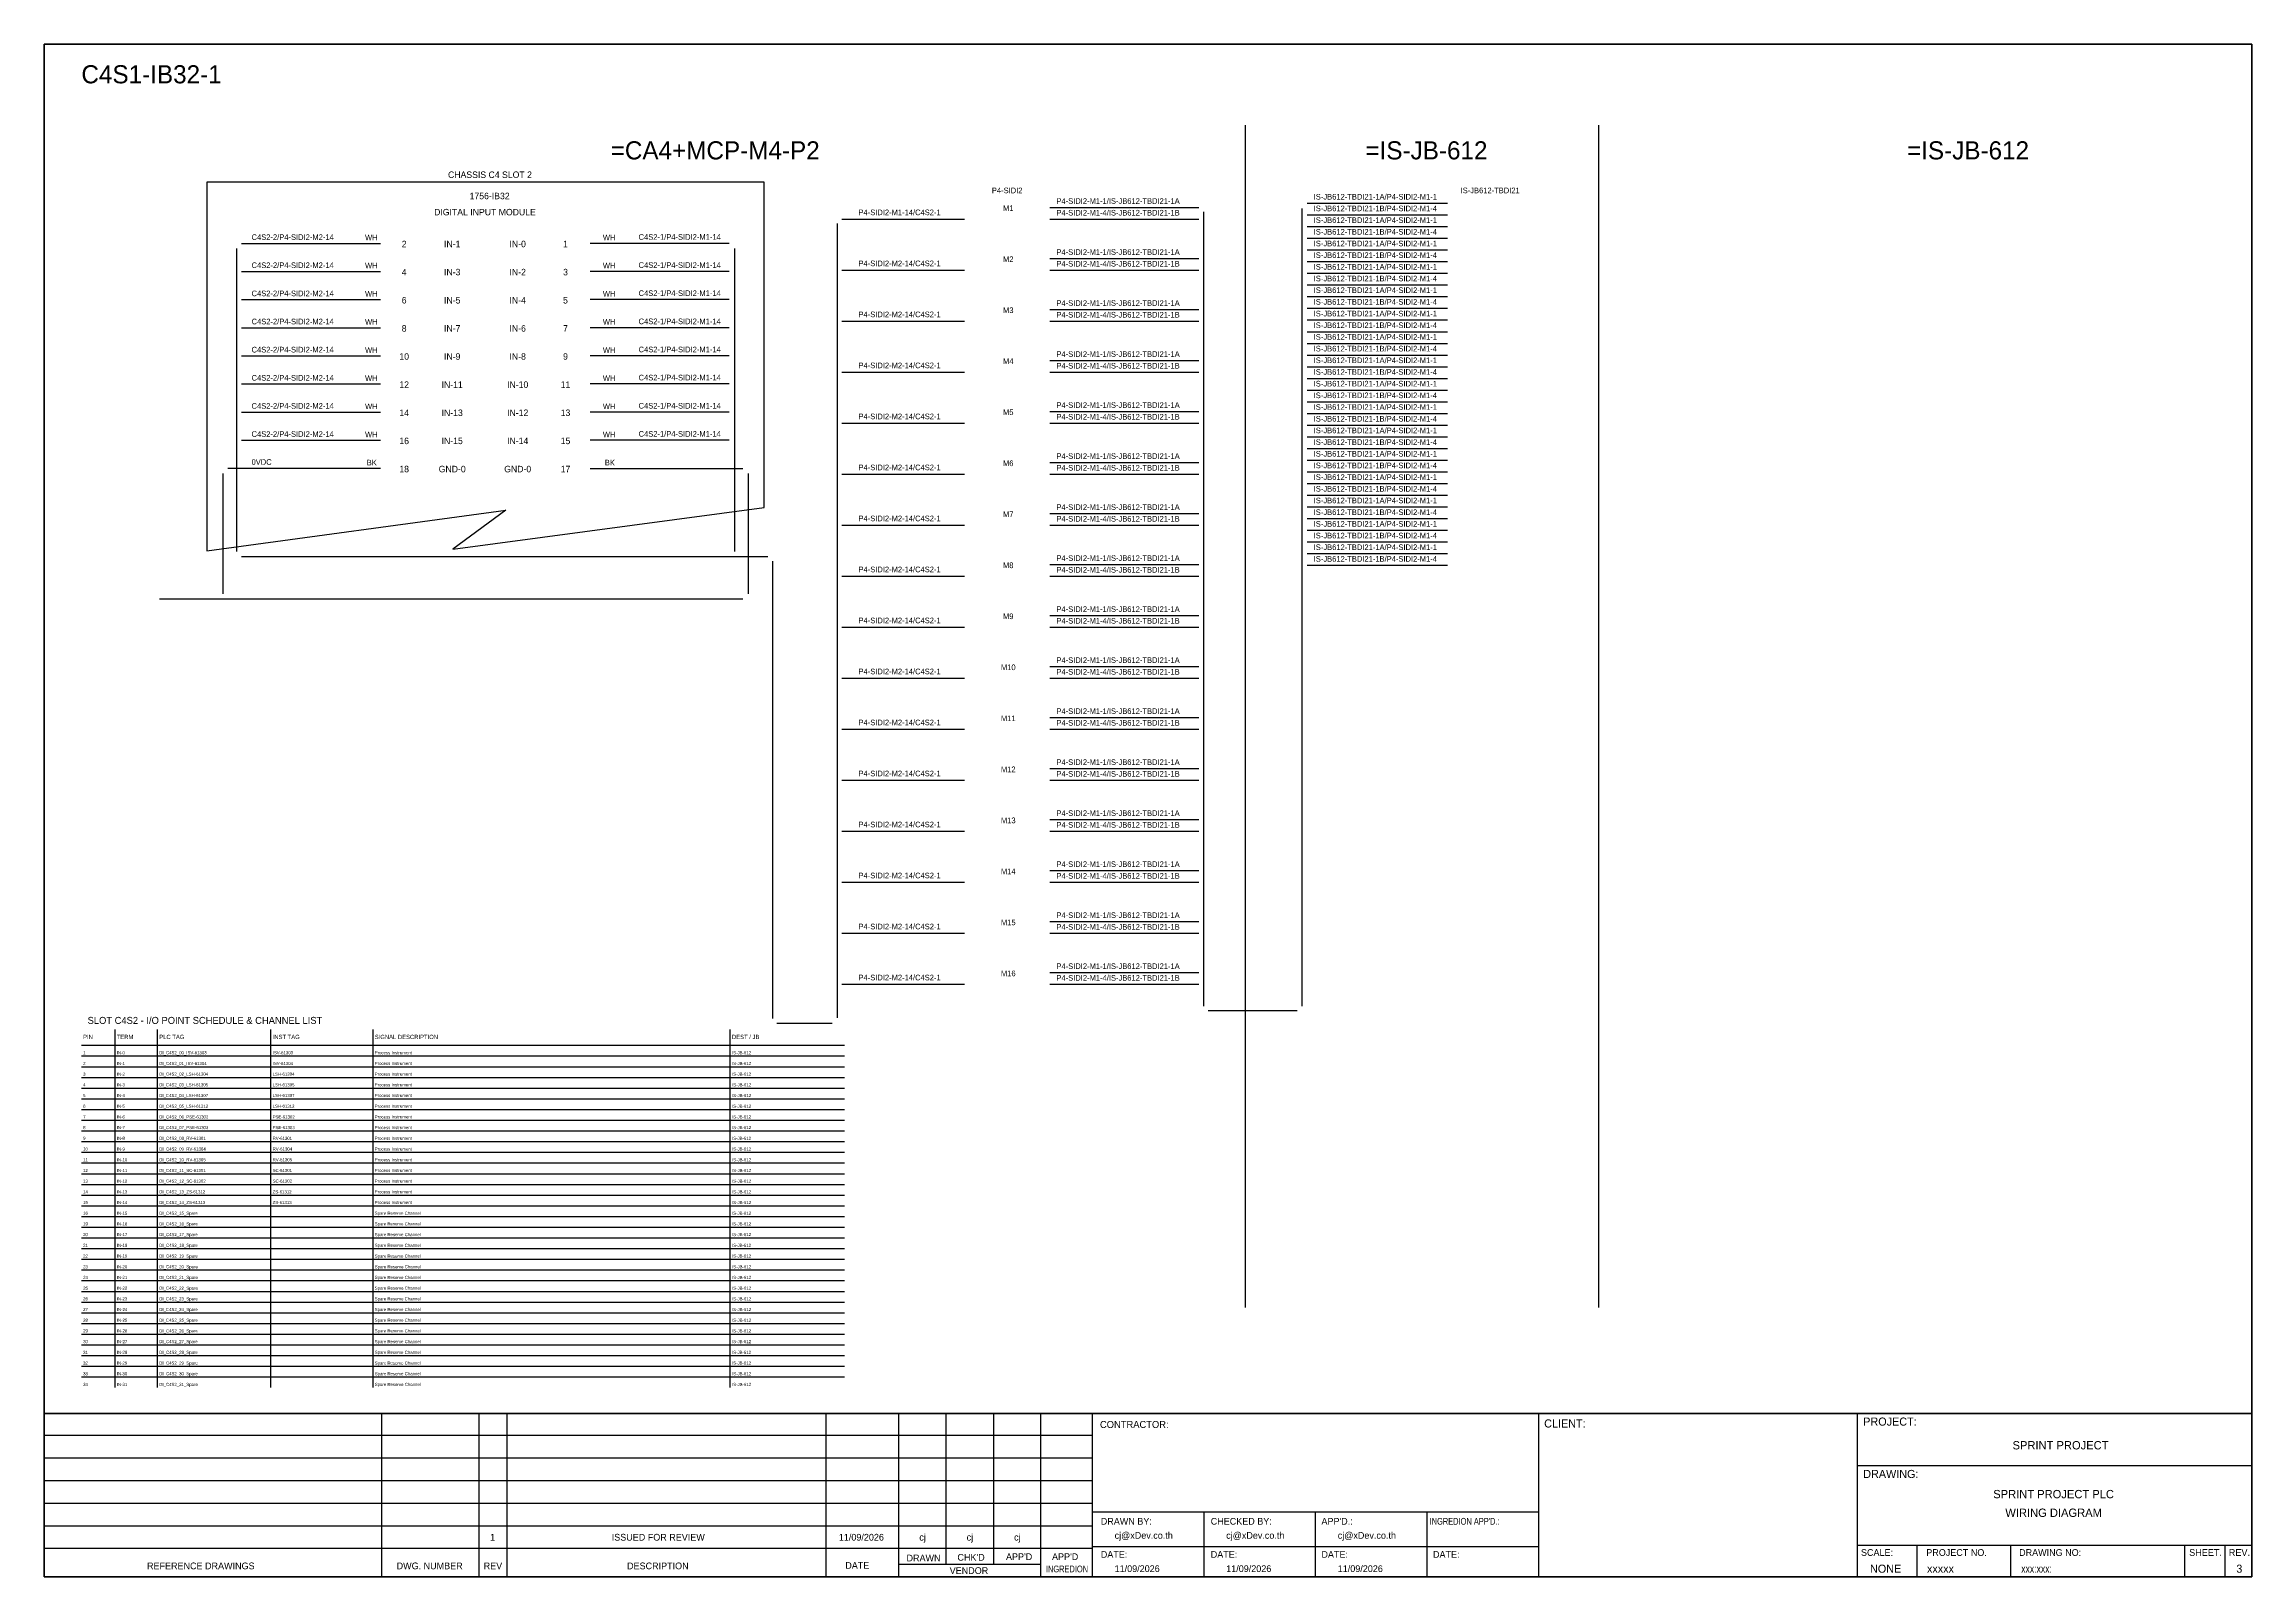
# Model space of a CAD drawing. Header units: metres. Extents: x 0 to 20667, y -39055 to 2704.
# Drawn here: x 0 to 3893, y -24034 to -21329 of the extents above; entities that cross this region are included whole.
import ezdxf
from ezdxf.enums import TextEntityAlignment as Align

# ---------------------------------------------------------------- set-up
doc = ezdxf.new("R2010")
doc.units = ezdxf.units.M

msp = doc.modelspace()

# ---------------------------------------------------------------- linework, layer by layer
at = {"color": 7}
for p, q in [((125, -23699.9), (125, -23067.8)), ((200, -23699.9), (200, -23067.8)), ((400, -23699.9), (400, -23067.8)), ((580, -23699.9), (580, -23067.8)), ((1210, -23699.9), (1210, -23067.8)), ((65.7, -23095.8), (1411.5, -23095.8))]:
    msp.add_line(p, q, dxfattribs=at)
at = {"color": 8}
for p, q in [((65.7, -23114.7), (1411.5, -23114.7)), ((65.7, -23133.6), (1411.5, -23133.6)), ((65.7, -23152.4), (1411.5, -23152.4)), ((65.7, -23171.3), (1411.5, -23171.3)), ((65.7, -23190.2), (1411.5, -23190.2)), ((65.7, -23209.1), (1411.5, -23209.1)), ((65.7, -23228), (1411.5, -23228)), ((65.7, -23246.8), (1411.5, -23246.8)), ((65.7, -23265.7), (1411.5, -23265.7)), ((65.7, -23284.6), (1411.5, -23284.6)), ((65.7, -23303.5), (1411.5, -23303.5)), ((65.7, -23322.4), (1411.5, -23322.4)), ((65.7, -23341.2), (1411.5, -23341.2)), ((65.7, -23360.1), (1411.5, -23360.1)), ((65.7, -23379), (1411.5, -23379)), ((65.7, -23397.9), (1411.5, -23397.9)), ((65.7, -23416.7), (1411.5, -23416.7)), ((65.7, -23435.6), (1411.5, -23435.6)), ((65.7, -23454.5), (1411.5, -23454.5)), ((65.7, -23473.4), (1411.5, -23473.4)), ((65.7, -23492.3), (1411.5, -23492.3)), ((65.7, -23511.1), (1411.5, -23511.1)), ((65.7, -23530), (1411.5, -23530)), ((65.7, -23548.9), (1411.5, -23548.9)), ((65.7, -23567.8), (1411.5, -23567.8)), ((65.7, -23586.6), (1411.5, -23586.6)), ((65.7, -23605.5), (1411.5, -23605.5)), ((65.7, -23624.4), (1411.5, -23624.4)), ((65.7, -23643.3), (1411.5, -23643.3)), ((65.7, -23662.2), (1411.5, -23662.2)), ((65.7, -23681), (1411.5, -23681))]:
    msp.add_line(p, q, dxfattribs=at)
at = {"color": 4}
for p, q in [((3302.3, -23977.6), (3302.3, -24033.7)), ((3467.6, -23977.6), (3467.6, -24033.7))]:
    msp.add_line(p, q, dxfattribs=at)
at = {"color": 4, "ltscale": 0.5}
for p, q in [((3774.7, -23977.6), (3774.7, -24033.7)), ((3774.7, -23977.6), (3774.7, -24033.7)), ((3845.9, -23977.6), (3845.9, -24033.7)), ((3845.9, -23977.6), (3845.9, -24033.7))]:
    msp.add_line(p, q, dxfattribs=at)
at = {"layer": 'GT_1', "color": 4}
for p, q in [((595.4, -24033.7), (595.4, -23745.6)), ((767.3, -24033.7), (767.3, -23745.6)), ((816.4, -24033.7), (816.4, -23745.6)), ((1379.1, -24033.7), (1379.1, -23745.6)), ((1507.4, -24033.7), (1507.4, -23745.6)), ((1591, -24011.9), (1591, -23745.6)), ((1674.5, -24011.9), (1674.5, -23745.5)), ((1757.8, -24033.7), (1757.8, -23745.6)), ((1848.8, -24033.7), (1848.8, -23745.6)), ((2635.8, -24033.7), (2635.8, -23745.6)), ((3198.1, -24033.7), (3198.1, -23745.6)), ((3198.1, -24033.7), (3198.1, -23745.6)), ((3198.1, -24033.7), (3198.1, -23745.6)), ((1848.8, -23784.4), (0, -23784.4)), ((1848.8, -23824.2), (0, -23824.2)), ((1848.8, -23864.1), (0, -23864.1)), ((1848.8, -23904.1), (0, -23904.1)), ((2635.8, -23919.4), (1848.8, -23919.4)), ((2045.6, -24033.7), (2045.6, -23919.4)), ((2242.3, -24033.7), (2242.3, -23919.4)), ((2439.1, -24033.7), (2439.1, -23919.4)), ((1848.8, -23944), (0, -23944)), ((2635.8, -23980.8), (1848.8, -23980.8)), ((3198.1, -23977.6), (3893.3, -23977.6)), ((1848.7, -23983.9), (0, -23983.9)), ((1757.8, -24011.9), (1507.4, -24011.9))]:
    msp.add_line(p, q, dxfattribs=at)
at = {"layer": 'HELPPOINT', "color": 4, "lineweight": 35}
for p, q in [((0, -24033.7), (0, -21329.5)), ((0, -21329.5), (3893.3, -21329.5)), ((0, -24033.7), (0, -21329.5)), ((0, -21329.5), (3893.3, -21329.5)), ((3893.3, -21329.5), (3893.3, -24033.7)), ((3893.3, -21329.5), (3893.3, -24033.7)), ((3893.3, -24033.7), (0, -24033.7)), ((3893.3, -24033.7), (0, -24033.7))]:
    msp.add_line(p, q, dxfattribs=at)
at = {"layer": 'HELPPOINT', "color": 4}
for p, q in [((3198.1, -23837.1), (3893.3, -23837.1)), ((3198.1, -23837.1), (3893.3, -23837.1)), ((3198.1, -23977.6), (3893.3, -23977.6))]:
    msp.add_line(p, q, dxfattribs=at)
at = {"layer": 'IE-WIRE', "color": 4, "ltscale": 25.4}
for p, q in [((1398.6, -21646.2), (1398.6, -23047.6)), ((2044.5, -21625.6), (2044.5, -23026.6)), ((2218, -21619.2), (2218, -23026.6)), ((2227.2, -21610), (2474.9, -21610)), ((2227.2, -21610), (2474.9, -21610)), ((2227.2, -21630.6), (2474.9, -21630.6)), ((2227.2, -21630.6), (2474.9, -21630.6)), ((348.1, -21681), (593.4, -21681)), ((1208.1, -21681), (962.9, -21681)), ((2227.2, -21651.2), (2474.9, -21651.2)), ((2227.2, -21651.2), (2474.9, -21651.2)), ((2227.2, -21671.9), (2474.9, -21671.9)), ((2227.2, -21671.9), (2474.9, -21671.9)), ((339, -21690.1), (339, -22216.2)), ((1217.3, -21690.1), (1217.3, -22153.9)), ((2227.2, -21692.5), (2474.9, -21692.5)), ((2227.2, -21692.5), (2474.9, -21692.5)), ((2227.2, -21713.1), (2474.9, -21713.1)), ((2227.2, -21713.1), (2474.9, -21713.1)), ((348.1, -21730.6), (593.4, -21730.6)), ((1208.1, -21730.6), (962.9, -21730.6)), ((2227.2, -21733.7), (2474.9, -21733.7)), ((2227.2, -21733.7), (2474.9, -21733.7)), ((2227.2, -21754.3), (2474.9, -21754.3)), ((2227.2, -21754.3), (2474.9, -21754.3)), ((348.1, -21780.2), (593.4, -21780.2)), ((1208.1, -21780.2), (962.9, -21780.2)), ((2227.2, -21774.9), (2474.9, -21774.9)), ((2227.2, -21774.9), (2474.9, -21774.9)), ((2227.2, -21795.5), (2474.9, -21795.5)), ((2227.2, -21795.5), (2474.9, -21795.5)), ((348.1, -21829.9), (593.4, -21829.9)), ((1208.1, -21829.9), (962.9, -21829.9)), ((2227.2, -21816.1), (2474.9, -21816.1)), ((2227.2, -21816.1), (2474.9, -21816.1)), ((2227.2, -21836.8), (2474.9, -21836.8)), ((2227.2, -21836.8), (2474.9, -21836.8)), ((348.1, -21879.5), (593.4, -21879.5)), ((1208.1, -21879.5), (962.9, -21879.5)), ((2227.2, -21857.4), (2474.9, -21857.4)), ((2227.2, -21857.4), (2474.9, -21857.4)), ((2227.2, -21878), (2474.9, -21878)), ((2227.2, -21878), (2474.9, -21878)), ((2227.2, -21898.6), (2474.9, -21898.6)), ((2227.2, -21898.6), (2474.9, -21898.6)), ((2227.2, -21919.2), (2474.9, -21919.2)), ((2227.2, -21919.2), (2474.9, -21919.2)), ((348.1, -21929.1), (593.4, -21929.1)), ((1208.1, -21929.1), (962.9, -21929.1)), ((2227.2, -21939.8), (2474.9, -21939.8)), ((2227.2, -21939.8), (2474.9, -21939.8)), ((348.1, -21978.8), (593.4, -21978.8)), ((1208.1, -21978.8), (962.9, -21978.8)), ((2227.2, -21960.4), (2474.9, -21960.4)), ((2227.2, -21960.4), (2474.9, -21960.4)), ((2227.2, -21981), (2474.9, -21981)), ((2227.2, -21981), (2474.9, -21981)), ((348.1, -22028.4), (593.4, -22028.4)), ((1208.1, -22028.4), (962.9, -22028.4)), ((2227.2, -22001.6), (2474.9, -22001.6)), ((2227.2, -22001.6), (2474.9, -22001.6)), ((2227.2, -22022.3), (2474.9, -22022.3)), ((2227.2, -22022.3), (2474.9, -22022.3)), ((2227.2, -22042.9), (2474.9, -22042.9)), ((2227.2, -22042.9), (2474.9, -22042.9)), ((2227.2, -22063.5), (2474.9, -22063.5)), ((2227.2, -22063.5), (2474.9, -22063.5)), ((2227.2, -22084.1), (2474.9, -22084.1)), ((2227.2, -22084.1), (2474.9, -22084.1)), ((2227.2, -22104.7), (2474.9, -22104.7)), ((2227.2, -22104.7), (2474.9, -22104.7)), ((2227.2, -22125.3), (2474.9, -22125.3)), ((2227.2, -22125.3), (2474.9, -22125.3)), ((2227.2, -22145.9), (2474.9, -22145.9)), ((2227.2, -22145.9), (2474.9, -22145.9)), ((339, -22153.9), (339, -22224.4)), ((1217.3, -22153.9), (1217.3, -22224.4)), ((2227.2, -22166.5), (2474.9, -22166.5)), ((2227.2, -22166.5), (2474.9, -22166.5)), ((2227.2, -22187.2), (2474.9, -22187.2)), ((2227.2, -22187.2), (2474.9, -22187.2)), ((2227.2, -22207.8), (2474.9, -22207.8)), ((2227.2, -22207.8), (2474.9, -22207.8)), ((2227.2, -22228.4), (2474.9, -22228.4)), ((2227.2, -22228.4), (2474.9, -22228.4)), ((1284.2, -22241.5), (1284.2, -23048.7)), ((2227.2, -22249), (2474.9, -22249)), ((2227.2, -22249), (2474.9, -22249))]:
    msp.add_line(p, q, dxfattribs=at)
at = {"layer": 'IE-WIRE', "color": 4}
for p, q in [((1406.6, -21638.2), (1623.1, -21638.2)), ((1773.4, -21617.6), (2036.5, -21617.6)), ((1773.4, -21638.2), (2036.5, -21638.2)), ((1773.4, -21707.6), (2036.5, -21707.6)), ((1406.6, -21728.2), (1623.1, -21728.2)), ((1773.4, -21728.2), (2036.5, -21728.2)), ((1773.4, -21797.6), (2036.5, -21797.6)), ((1406.6, -21818.2), (1623.1, -21818.2)), ((1773.4, -21818.2), (2036.5, -21818.2)), ((1406.6, -21908.2), (1623.1, -21908.2)), ((1773.4, -21887.6), (2036.5, -21887.6)), ((1773.4, -21908.2), (2036.5, -21908.2)), ((1773.4, -21977.6), (2036.5, -21977.6)), ((1406.6, -21998.2), (1623.1, -21998.2)), ((1773.4, -21998.2), (2036.5, -21998.2)), ((1773.4, -22067.6), (2036.5, -22067.6)), ((1406.6, -22088.2), (1623.1, -22088.2)), ((1773.4, -22088.2), (2036.5, -22088.2)), ((1406.6, -22178.2), (1623.1, -22178.2)), ((1773.4, -22157.6), (2036.5, -22157.6)), ((1773.4, -22178.2), (2036.5, -22178.2)), ((348.1, -22233.5), (1276.2, -22233.5)), ((1406.6, -22268.2), (1623.1, -22268.2)), ((1773.4, -22247.6), (2036.5, -22247.6)), ((1773.4, -22268.2), (2036.5, -22268.2)), ((1773.4, -22337.6), (2036.5, -22337.6)), ((1406.6, -22358.2), (1623.1, -22358.2)), ((1773.4, -22358.2), (2036.5, -22358.2)), ((1406.6, -22448.2), (1623.1, -22448.2)), ((1773.4, -22427.6), (2036.5, -22427.6)), ((1773.4, -22448.2), (2036.5, -22448.2)), ((1406.6, -22538.2), (1623.1, -22538.2)), ((1773.4, -22517.6), (2036.5, -22517.6)), ((1773.4, -22538.2), (2036.5, -22538.2)), ((1773.4, -22607.6), (2036.5, -22607.6)), ((1406.6, -22628.2), (1623.1, -22628.2)), ((1773.4, -22628.2), (2036.5, -22628.2)), ((1773.4, -22697.6), (2036.5, -22697.6)), ((1406.6, -22718.2), (1623.1, -22718.2)), ((1773.4, -22718.2), (2036.5, -22718.2)), ((1406.6, -22808.2), (1623.1, -22808.2)), ((1773.4, -22787.6), (2036.5, -22787.6)), ((1773.4, -22808.2), (2036.5, -22808.2)), ((1773.4, -22877.6), (2036.5, -22877.6)), ((1406.6, -22898.2), (1623.1, -22898.2)), ((1773.4, -22898.2), (2036.5, -22898.2)), ((1773.4, -22967.6), (2036.5, -22967.6)), ((1406.6, -22988.2), (1623.1, -22988.2)), ((1773.4, -22988.2), (2036.5, -22988.2)), ((2052.5, -23034.6), (2210, -23034.6)), ((1292.2, -23056.7), (1389.4, -23056.7))]:
    msp.add_line(p, q, dxfattribs=at)
at = {"layer": 'IE-WIRE', "color": 7, "ltscale": 25.4}
for p, q in [((314.9, -22087.2), (314.9, -22219.5)), ((593.4, -22078), (324, -22078)), ((962.9, -22078), (1232.3, -22078)), ((1241.4, -22087.2), (1241.4, -22233.5)), ((314.9, -22153.9), (314.9, -22299.6)), ((1241.4, -22233.5), (1241.4, -22299.6)), ((1232.4, -22308.6), (203.4, -22308.6))]:
    msp.add_line(p, q, dxfattribs=at)
at = {"layer": 'MEMBER', "color": 4, "lineweight": 35}
msp.add_line((0, -23745.6), (3893.3, -23745.6), dxfattribs=at)
msp.add_line((0, -23745.6), (3893.3, -23745.6), dxfattribs=at)
at = {"layer": 'MEMBER', "color": 4}
for p, q in [((3198.1, -23837.1), (3893.3, -23837.1)), ((3198.1, -23837.1), (3893.3, -23837.1)), ((3198.1, -23977.6), (3893.3, -23977.6)), ((3198.1, -23977.6), (3893.3, -23977.6))]:
    msp.add_line(p, q, dxfattribs=at)
at = {"layer": 'x01001-FrameArea'}
for p, q in [((2118.2, -21472.2), (2118.2, -23558.7)), ((2741.3, -21472.2), (2741.3, -23558.7)), ((1269.6, -21573.2), (286.7, -21573.2)), ((286.7, -21573.2), (286.7, -22223.4)), ((1269.6, -22146.9), (1269.6, -21573.2)), ((286.7, -22223.4), (814.1, -22151.6)), ((721, -22220.4), (1269.6, -22146.9)), ((814.1, -22151.6), (721, -22220.4))]:
    msp.add_line(p, q, dxfattribs=at)

# ---------------------------------------------------------------- texts
at = {"color": 2}
msp.add_text('C4S1-IB32-1', height=32, dxfattribs=at).set_placement((65.7, -21398.7))
for s, height, p in [('=CA4+MCP-M4-P2', 32, (1183.4, -21516.9)), ('=IS-JB-612', 32, (2437.7, -21516.9)), ('=IS-JB-612', 32, (3392.8, -21516.9)), ('CHASSIS C4 SLOT 2', 11.441, (786.2, -21559.9)), ('1756-IB32', 11.44, (785.6, -21597.4)), ('DIGITAL INPUT MODULE', 11.441, (777.4, -21625.9)), ('2', 11.4, (634.9, -21682.1)), ('IN-1', 11.44, (719.6, -21682.1)), ('IN-0', 11.44, (835.1, -21682.1)), ('1', 11.4, (919.4, -21682.1)), ('4', 11.4, (634.9, -21731.7)), ('IN-3', 11.44, (719.6, -21731.7)), ('IN-2', 11.44, (835.1, -21731.7)), ('3', 11.4, (919.4, -21731.7)), ('6', 11.4, (634.9, -21781.4)), ('IN-5', 11.44, (719.6, -21781.4)), ('IN-4', 11.44, (835.1, -21781.4)), ('5', 11.4, (919.4, -21781.4)), ('8', 11.4, (634.9, -21831)), ('IN-7', 11.44, (719.6, -21831)), ('IN-6', 11.44, (835.1, -21831)), ('7', 11.4, (919.4, -21831)), ('10', 11.44, (634.9, -21880.6)), ('IN-9', 11.44, (719.6, -21880.6)), ('IN-8', 11.44, (835.1, -21880.6)), ('9', 11.4, (919.4, -21880.6)), ('12', 11.44, (634.9, -21930.3)), ('IN-11', 11.44, (719.6, -21930.3)), ('IN-10', 11.44, (835.1, -21930.3)), ('11', 11.44, (919.4, -21930.3)), ('14', 11.44, (634.9, -21979.9)), ('IN-13', 11.44, (719.6, -21979.9)), ('IN-12', 11.44, (835.1, -21979.9)), ('13', 11.44, (919.4, -21979.9)), ('16', 11.44, (634.9, -22029.5)), ('IN-15', 11.44, (719.6, -22029.5)), ('IN-14', 11.44, (835.1, -22029.5)), ('15', 11.44, (919.4, -22029.5)), ('18', 11.44, (634.9, -22079.2)), ('GND-0', 11.44, (719.6, -22079.2)), ('GND-0', 11.44, (835.1, -22079.2)), ('17', 11.44, (919.4, -22079.2))]:
    msp.add_text(s, height=height, dxfattribs=at).set_placement(p, align=Align.MIDDLE_CENTER)
at = {"color": 4}
for s, height, p in [('P4-SIDI2', 9.95, (1698.3, -21587.6)), ('IS-JB612-TBDI21', 9.949, (2550.1, -21587.6))]:
    msp.add_text(s, height=height, dxfattribs=at).set_placement(p, align=Align.MIDDLE_CENTER)
for s, height, p in [('P4-SIDI2-M1-1/IS-JB612-TBDI21-1A', 9.949, (1785.2, -21611.3)), ('IS-JB612-TBDI21-1A/P4-SIDI2-M1-1', 9.949, (2238.9, -21603.7)), ('P4-SIDI2-M1-14/C4S2-1', 9.949, (1436.1, -21631.3)), ('P4-SIDI2-M1-4/IS-JB612-TBDI21-1B', 9.949, (1785.2, -21631.9)), ('IS-JB612-TBDI21-1B/P4-SIDI2-M1-4', 9.949, (2238.9, -21624.3)), ('IS-JB612-TBDI21-1A/P4-SIDI2-M1-1', 9.949, (2238.9, -21645)), ('C4S2-2/P4-SIDI2-M2-14', 9.949, (365.8, -21675)), ('WH', 9.95, (565.9, -21675.7)), ('WH', 9.95, (985.3, -21675.7)), ('C4S2-1/P4-SIDI2-M1-14', 9.949, (1048.3, -21674.7)), ('IS-JB612-TBDI21-1B/P4-SIDI2-M1-4', 9.949, (2238.9, -21665.6)), ('IS-JB612-TBDI21-1A/P4-SIDI2-M1-1', 9.949, (2238.9, -21686.2)), ('C4S2-2/P4-SIDI2-M2-14', 9.949, (365.8, -21724.6)), ('WH', 9.95, (565.9, -21725.3)), ('WH', 9.95, (985.3, -21725.3)), ('C4S2-1/P4-SIDI2-M1-14', 9.949, (1048.3, -21724.3)), ('P4-SIDI2-M2-14/C4S2-1', 9.949, (1436.1, -21721.3)), ('P4-SIDI2-M1-1/IS-JB612-TBDI21-1A', 9.949, (1785.2, -21701.3)), ('P4-SIDI2-M1-4/IS-JB612-TBDI21-1B', 9.949, (1785.2, -21721.9)), ('IS-JB612-TBDI21-1B/P4-SIDI2-M1-4', 9.949, (2238.9, -21706.8)), ('IS-JB612-TBDI21-1A/P4-SIDI2-M1-1', 9.949, (2238.9, -21727.4)), ('C4S2-1/P4-SIDI2-M1-14', 9.949, (1048.3, -21773.9)), ('IS-JB612-TBDI21-1B/P4-SIDI2-M1-4', 9.949, (2238.9, -21748)), ('IS-JB612-TBDI21-1A/P4-SIDI2-M1-1', 9.949, (2238.9, -21768.6)), ('C4S2-2/P4-SIDI2-M2-14', 9.949, (365.8, -21774.3)), ('WH', 9.95, (565.9, -21775)), ('WH', 9.95, (985.3, -21775)), ('P4-SIDI2-M2-14/C4S2-1', 9.949, (1436.1, -21811.3)), ('P4-SIDI2-M1-1/IS-JB612-TBDI21-1A', 9.949, (1785.2, -21791.3)), ('P4-SIDI2-M1-4/IS-JB612-TBDI21-1B', 9.949, (1785.2, -21811.9)), ('IS-JB612-TBDI21-1B/P4-SIDI2-M1-4', 9.949, (2238.9, -21789.2)), ('IS-JB612-TBDI21-1A/P4-SIDI2-M1-1', 9.949, (2238.9, -21809.9)), ('C4S2-2/P4-SIDI2-M2-14', 9.949, (365.8, -21823.9)), ('WH', 9.95, (565.9, -21824.6)), ('WH', 9.95, (985.3, -21824.6)), ('C4S2-1/P4-SIDI2-M1-14', 9.949, (1048.3, -21823.6)), ('IS-JB612-TBDI21-1B/P4-SIDI2-M1-4', 9.949, (2238.9, -21830.5)), ('IS-JB612-TBDI21-1A/P4-SIDI2-M1-1', 9.949, (2238.9, -21851.1)), ('C4S2-2/P4-SIDI2-M2-14', 9.949, (365.8, -21873.5)), ('WH', 9.95, (565.9, -21874.2)), ('WH', 9.95, (985.3, -21874.2)), ('C4S2-1/P4-SIDI2-M1-14', 9.949, (1048.3, -21873.2)), ('P4-SIDI2-M1-1/IS-JB612-TBDI21-1A', 9.949, (1785.2, -21881.3)), ('IS-JB612-TBDI21-1B/P4-SIDI2-M1-4', 9.949, (2238.9, -21871.7)), ('C4S2-2/P4-SIDI2-M2-14', 9.949, (365.8, -21923.2)), ('WH', 9.95, (565.9, -21923.9)), ('WH', 9.95, (985.3, -21923.9)), ('C4S2-1/P4-SIDI2-M1-14', 9.949, (1048.3, -21922.8)), ('P4-SIDI2-M2-14/C4S2-1', 9.949, (1436.1, -21901.3)), ('P4-SIDI2-M1-4/IS-JB612-TBDI21-1B', 9.949, (1785.2, -21901.9)), ('IS-JB612-TBDI21-1A/P4-SIDI2-M1-1', 9.949, (2238.9, -21892.3)), ('IS-JB612-TBDI21-1B/P4-SIDI2-M1-4', 9.949, (2238.9, -21912.9)), ('IS-JB612-TBDI21-1A/P4-SIDI2-M1-1', 9.949, (2238.9, -21933.5)), ('IS-JB612-TBDI21-1B/P4-SIDI2-M1-4', 9.949, (2238.9, -21954.1)), ('C4S2-2/P4-SIDI2-M2-14', 9.949, (365.8, -21972.8)), ('WH', 9.95, (565.9, -21973.5)), ('WH', 9.95, (985.3, -21973.5)), ('C4S2-1/P4-SIDI2-M1-14', 9.949, (1048.3, -21972.5)), ('P4-SIDI2-M2-14/C4S2-1', 9.949, (1436.1, -21991.3)), ('P4-SIDI2-M1-1/IS-JB612-TBDI21-1A', 9.949, (1785.2, -21971.3)), ('P4-SIDI2-M1-4/IS-JB612-TBDI21-1B', 9.949, (1785.2, -21991.9)), ('IS-JB612-TBDI21-1A/P4-SIDI2-M1-1', 9.949, (2238.9, -21974.7)), ('IS-JB612-TBDI21-1B/P4-SIDI2-M1-4', 9.949, (2238.9, -21995.4)), ('C4S2-2/P4-SIDI2-M2-14', 9.949, (365.8, -22022.4)), ('WH', 9.95, (565.9, -22023.1)), ('WH', 9.95, (985.3, -22023.1)), ('C4S2-1/P4-SIDI2-M1-14', 9.949, (1048.3, -22022.1)), ('IS-JB612-TBDI21-1A/P4-SIDI2-M1-1', 9.949, (2238.9, -22016)), ('IS-JB612-TBDI21-1B/P4-SIDI2-M1-4', 9.949, (2238.9, -22036.6)), ('P4-SIDI2-M2-14/C4S2-1', 9.949, (1436.1, -22081.3)), ('P4-SIDI2-M1-1/IS-JB612-TBDI21-1A', 9.949, (1785.2, -22061.3)), ('P4-SIDI2-M1-4/IS-JB612-TBDI21-1B', 9.949, (1785.2, -22081.9)), ('IS-JB612-TBDI21-1A/P4-SIDI2-M1-1', 9.949, (2238.9, -22057.2)), ('IS-JB612-TBDI21-1B/P4-SIDI2-M1-4', 9.949, (2238.9, -22077.8)), ('IS-JB612-TBDI21-1A/P4-SIDI2-M1-1', 9.949, (2238.9, -22098.4)), ('IS-JB612-TBDI21-1B/P4-SIDI2-M1-4', 9.949, (2238.9, -22119)), ('P4-SIDI2-M1-1/IS-JB612-TBDI21-1A', 9.949, (1785.2, -22151.3)), ('IS-JB612-TBDI21-1A/P4-SIDI2-M1-1', 9.949, (2238.9, -22139.6)), ('IS-JB612-TBDI21-1B/P4-SIDI2-M1-4', 9.949, (2238.9, -22160.3)), ('P4-SIDI2-M2-14/C4S2-1', 9.949, (1436.1, -22171.3)), ('P4-SIDI2-M1-4/IS-JB612-TBDI21-1B', 9.949, (1785.2, -22171.9)), ('IS-JB612-TBDI21-1A/P4-SIDI2-M1-1', 9.949, (2238.9, -22180.9)), ('IS-JB612-TBDI21-1B/P4-SIDI2-M1-4', 9.949, (2238.9, -22201.5)), ('IS-JB612-TBDI21-1A/P4-SIDI2-M1-1', 9.949, (2238.9, -22222.1)), ('P4-SIDI2-M2-14/C4S2-1', 9.949, (1436.1, -22261.3)), ('P4-SIDI2-M1-1/IS-JB612-TBDI21-1A', 9.949, (1785.2, -22241.3)), ('P4-SIDI2-M1-4/IS-JB612-TBDI21-1B', 9.949, (1785.2, -22261.9)), ('IS-JB612-TBDI21-1B/P4-SIDI2-M1-4', 9.949, (2238.9, -22242.7)), ('P4-SIDI2-M2-14/C4S2-1', 9.949, (1436.1, -22351.3)), ('P4-SIDI2-M1-1/IS-JB612-TBDI21-1A', 9.949, (1785.2, -22331.3)), ('P4-SIDI2-M1-4/IS-JB612-TBDI21-1B', 9.949, (1785.2, -22351.9)), ('P4-SIDI2-M1-1/IS-JB612-TBDI21-1A', 9.949, (1785.2, -22421.3)), ('P4-SIDI2-M2-14/C4S2-1', 9.949, (1436.1, -22441.3)), ('P4-SIDI2-M1-4/IS-JB612-TBDI21-1B', 9.949, (1785.2, -22441.9)), ('P4-SIDI2-M1-1/IS-JB612-TBDI21-1A', 9.949, (1785.2, -22511.3)), ('P4-SIDI2-M2-14/C4S2-1', 9.949, (1436.1, -22531.3)), ('P4-SIDI2-M1-4/IS-JB612-TBDI21-1B', 9.949, (1785.2, -22531.9)), ('P4-SIDI2-M2-14/C4S2-1', 9.949, (1436.1, -22621.3)), ('P4-SIDI2-M1-1/IS-JB612-TBDI21-1A', 9.949, (1785.2, -22601.3)), ('P4-SIDI2-M1-4/IS-JB612-TBDI21-1B', 9.949, (1785.2, -22621.9)), ('P4-SIDI2-M1-1/IS-JB612-TBDI21-1A', 9.949, (1785.2, -22691.3)), ('P4-SIDI2-M2-14/C4S2-1', 9.949, (1436.1, -22711.3)), ('P4-SIDI2-M1-4/IS-JB612-TBDI21-1B', 9.949, (1785.2, -22711.9)), ('P4-SIDI2-M1-1/IS-JB612-TBDI21-1A', 9.949, (1785.2, -22781.3)), ('P4-SIDI2-M2-14/C4S2-1', 9.949, (1436.1, -22801.3)), ('P4-SIDI2-M1-4/IS-JB612-TBDI21-1B', 9.949, (1785.2, -22801.9)), ('P4-SIDI2-M2-14/C4S2-1', 9.949, (1436.1, -22891.3)), ('P4-SIDI2-M1-1/IS-JB612-TBDI21-1A', 9.949, (1785.2, -22871.3)), ('P4-SIDI2-M1-4/IS-JB612-TBDI21-1B', 9.949, (1785.2, -22891.9)), ('P4-SIDI2-M1-1/IS-JB612-TBDI21-1A', 9.949, (1785.2, -22961.3)), ('P4-SIDI2-M2-14/C4S2-1', 9.949, (1436.1, -22981.3)), ('P4-SIDI2-M1-4/IS-JB612-TBDI21-1B', 9.949, (1785.2, -22981.9))]:
    msp.add_text(s, height=height, dxfattribs=at).set_placement(p)
at = {"color": 7}
for s, height, p in [('0VDC', 9.95, (365.8, -22071.7)), ('BK', 9.95, (568.9, -22072.8)), ('BK', 9.95, (988.8, -22072.8)), ('2', 5.5, (68.7, -23130.6)), ('1', 5.5, (68.7, -23111.7)), ('IN-0', 5.5, (128, -23111.7)), ('IN-1', 5.5, (128, -23130.6)), ('DI_C4S2_00_ISV-61303', 5.5, (203, -23111.7)), ('DI_C4S2_01_ISV-61304', 5.5, (203, -23130.6)), ('ISV-61303', 5.5, (403, -23111.7)), ('ISV-61304', 5.5, (403, -23130.6)), ('Process Instrument', 5.5, (583, -23111.7)), ('Process Instrument', 5.5, (583, -23130.6)), ('IS-JB-612', 5.5, (1213, -23111.7)), ('IS-JB-612', 5.5, (1213, -23130.6)), ('4', 5.5, (68.7, -23168.3)), ('3', 5.5, (68.7, -23149.4)), ('IN-2', 5.5, (128, -23149.4)), ('IN-3', 5.5, (128, -23168.3)), ('DI_C4S2_02_LSH-61304', 5.5, (203, -23149.4)), ('DI_C4S2_03_LSH-61305', 5.5, (203, -23168.3)), ('LSH-61304', 5.5, (403, -23149.4)), ('LSH-61305', 5.5, (403, -23168.3)), ('Process Instrument', 5.5, (583, -23149.4)), ('Process Instrument', 5.5, (583, -23168.3)), ('IS-JB-612', 5.5, (1213, -23149.4)), ('IS-JB-612', 5.5, (1213, -23168.3)), ('5', 5.5, (68.7, -23187.2)), ('6', 5.5, (68.7, -23206.1)), ('IN-4', 5.5, (128, -23187.2)), ('IN-5', 5.5, (128, -23206.1)), ('DI_C4S2_04_LSH-61307', 5.5, (203, -23187.2)), ('DI_C4S2_05_LSH-61312', 5.5, (203, -23206.1)), ('LSH-61307', 5.5, (403, -23187.2)), ('LSH-61312', 5.5, (403, -23206.1)), ('Process Instrument', 5.5, (583, -23187.2)), ('Process Instrument', 5.5, (583, -23206.1)), ('IS-JB-612', 5.5, (1213, -23187.2)), ('IS-JB-612', 5.5, (1213, -23206.1)), ('8', 5.5, (68.7, -23243.8)), ('7', 5.5, (68.7, -23225)), ('IN-6', 5.5, (128, -23225)), ('IN-7', 5.5, (128, -23243.8)), ('DI_C4S2_06_PSE-61302', 5.5, (203, -23225)), ('DI_C4S2_07_PSE-61303', 5.5, (203, -23243.8)), ('PSE-61302', 5.5, (403, -23225)), ('PSE-61303', 5.5, (403, -23243.8)), ('Process Instrument', 5.5, (583, -23225)), ('Process Instrument', 5.5, (583, -23243.8)), ('IS-JB-612', 5.5, (1213, -23225)), ('IS-JB-612', 5.5, (1213, -23243.8)), ('9', 5.5, (68.7, -23262.7)), ('10', 5.5, (68.7, -23281.6)), ('IN-8', 5.5, (128, -23262.7)), ('IN-9', 5.5, (128, -23281.6)), ('DI_C4S2_08_RV-61301', 5.5, (203, -23262.7)), ('DI_C4S2_09_RV-61304', 5.5, (203, -23281.6)), ('RV-61301', 5.5, (403, -23262.7)), ('RV-61304', 5.5, (403, -23281.6)), ('Process Instrument', 5.5, (583, -23262.7)), ('Process Instrument', 5.5, (583, -23281.6)), ('IS-JB-612', 5.5, (1213, -23262.7)), ('IS-JB-612', 5.5, (1213, -23281.6)), ('11', 5.5, (68.7, -23300.5)), ('12', 5.5, (68.7, -23319.4)), ('IN-10', 5.5, (128, -23300.5)), ('IN-11', 5.5, (128, -23319.4)), ('DI_C4S2_10_RV-61305', 5.5, (203, -23300.5)), ('DI_C4S2_11_SC-61301', 5.5, (203, -23319.4)), ('SC-61301', 5.5, (403, -23319.4)), ('RV-61305', 5.5, (403, -23300.5)), ('Process Instrument', 5.5, (583, -23300.5)), ('Process Instrument', 5.5, (583, -23319.4)), ('IS-JB-612', 5.5, (1213, -23300.5)), ('IS-JB-612', 5.5, (1213, -23319.4)), ('13', 5.5, (68.7, -23338.2)), ('14', 5.5, (68.7, -23357.1)), ('IN-12', 5.5, (128, -23338.2)), ('IN-13', 5.5, (128, -23357.1)), ('DI_C4S2_12_SC-61302', 5.5, (203, -23338.2)), ('DI_C4S2_13_ZS-61312', 5.5, (203, -23357.1)), ('ZS-61312', 5.5, (403, -23357.1)), ('SC-61302', 5.5, (403, -23338.2)), ('Process Instrument', 5.5, (583, -23338.2)), ('Process Instrument', 5.5, (583, -23357.1)), ('IS-JB-612', 5.5, (1213, -23338.2)), ('IS-JB-612', 5.5, (1213, -23357.1)), ('15', 5.5, (68.7, -23376)), ('16', 5.5, (68.7, -23394.9)), ('IN-14', 5.5, (128, -23376)), ('IN-15', 5.5, (128, -23394.9)), ('DI_C4S2_14_ZS-61313', 5.5, (203, -23376)), ('DI_C4S2_15_Spare', 5.5, (203, -23394.9)), ('ZS-61313', 5.5, (403, -23376)), ('Spare Reserve Channel', 5.5, (583, -23394.9)), ('Process Instrument', 5.5, (583, -23376)), ('IS-JB-612', 5.5, (1213, -23376)), ('IS-JB-612', 5.5, (1213, -23394.9)), ('20', 5.5, (68.7, -23432.6)), ('19', 5.5, (68.7, -23413.7)), ('IN-16', 5.5, (128, -23413.7)), ('IN-17', 5.5, (128, -23432.6)), ('DI_C4S2_16_Spare', 5.5, (203, -23413.7)), ('DI_C4S2_17_Spare', 5.5, (203, -23432.6)), ('Spare Reserve Channel', 5.5, (583, -23413.7)), ('Spare Reserve Channel', 5.5, (583, -23432.6)), ('IS-JB-612', 5.5, (1213, -23413.7)), ('IS-JB-612', 5.5, (1213, -23432.6)), ('21', 5.5, (68.7, -23451.5)), ('22', 5.5, (68.7, -23470.4)), ('IN-18', 5.5, (128, -23451.5)), ('IN-19', 5.5, (128, -23470.4)), ('DI_C4S2_18_Spare', 5.5, (203, -23451.5)), ('DI_C4S2_19_Spare', 5.5, (203, -23470.4)), ('Spare Reserve Channel', 5.5, (583, -23451.5)), ('Spare Reserve Channel', 5.5, (583, -23470.4)), ('IS-JB-612', 5.5, (1213, -23451.5)), ('IS-JB-612', 5.5, (1213, -23470.4)), ('23', 5.5, (68.7, -23489.3)), ('24', 5.5, (68.7, -23508.1)), ('IN-20', 5.5, (128, -23489.3)), ('IN-21', 5.5, (128, -23508.1)), ('DI_C4S2_20_Spare', 5.5, (203, -23489.3)), ('DI_C4S2_21_Spare', 5.5, (203, -23508.1)), ('Spare Reserve Channel', 5.5, (583, -23489.3)), ('Spare Reserve Channel', 5.5, (583, -23508.1)), ('IS-JB-612', 5.5, (1213, -23489.3)), ('IS-JB-612', 5.5, (1213, -23508.1)), ('25', 5.5, (68.7, -23527)), ('26', 5.5, (68.7, -23545.9)), ('IN-22', 5.5, (128, -23527)), ('IN-23', 5.5, (128, -23545.9)), ('DI_C4S2_22_Spare', 5.5, (203, -23527)), ('DI_C4S2_23_Spare', 5.5, (203, -23545.9)), ('Spare Reserve Channel', 5.5, (583, -23527)), ('Spare Reserve Channel', 5.5, (583, -23545.9)), ('IS-JB-612', 5.5, (1213, -23527)), ('IS-JB-612', 5.5, (1213, -23545.9)), ('27', 5.5, (68.7, -23564.8)), ('28', 5.5, (68.7, -23583.6)), ('IN-24', 5.5, (128, -23564.8)), ('IN-25', 5.5, (128, -23583.6)), ('DI_C4S2_24_Spare', 5.5, (203, -23564.8)), ('DI_C4S2_25_Spare', 5.5, (203, -23583.6)), ('Spare Reserve Channel', 5.5, (583, -23564.8)), ('Spare Reserve Channel', 5.5, (583, -23583.6)), ('IS-JB-612', 5.5, (1213, -23564.8)), ('IS-JB-612', 5.5, (1213, -23583.6)), ('30', 5.5, (68.7, -23621.4)), ('29', 5.5, (68.7, -23602.5)), ('IN-26', 5.5, (128, -23602.5)), ('IN-27', 5.5, (128, -23621.4)), ('DI_C4S2_26_Spare', 5.5, (203, -23602.5)), ('DI_C4S2_27_Spare', 5.5, (203, -23621.4)), ('Spare Reserve Channel', 5.5, (583, -23602.5)), ('Spare Reserve Channel', 5.5, (583, -23621.4)), ('IS-JB-612', 5.5, (1213, -23602.5)), ('IS-JB-612', 5.5, (1213, -23621.4)), ('31', 5.5, (68.7, -23640.3)), ('32', 5.5, (68.7, -23659.2)), ('IN-28', 5.5, (128, -23640.3)), ('IN-29', 5.5, (128, -23659.2)), ('DI_C4S2_28_Spare', 5.5, (203, -23640.3)), ('DI_C4S2_29_Spare', 5.5, (203, -23659.2)), ('Spare Reserve Channel', 5.5, (583, -23640.3)), ('Spare Reserve Channel', 5.5, (583, -23659.2)), ('IS-JB-612', 5.5, (1213, -23640.3)), ('IS-JB-612', 5.5, (1213, -23659.2)), ('33', 5.5, (68.7, -23678)), ('34', 5.5, (68.7, -23696.9)), ('IN-30', 5.5, (128, -23678)), ('IN-31', 5.5, (128, -23696.9)), ('DI_C4S2_30_Spare', 5.5, (203, -23678)), ('DI_C4S2_31_Spare', 5.5, (203, -23696.9)), ('Spare Reserve Channel', 5.5, (583, -23678)), ('Spare Reserve Channel', 5.5, (583, -23696.9)), ('IS-JB-612', 5.5, (1213, -23678)), ('IS-JB-612', 5.5, (1213, -23696.9))]:
    msp.add_text(s, height=height, dxfattribs=at).set_placement(p)
at = {"color": 3}
for s, p in [('PIN', (68.7, -23084.8)), ('TERM', (128, -23084.8)), ('PLC TAG', (203, -23084.8)), ('INST TAG', (403, -23084.8)), ('SIGNAL DESCRIPTION', (583, -23084.8)), ('DEST / JB', (1213, -23084.8))]:
    msp.add_text(s, height=7.5, dxfattribs=at).set_placement(p)
at = {"color": 4, "ltscale": 100}
for s, p in [('SPRINT PROJECT', (3555.9, -23801.5)), ('SPRINT PROJECT PLC', (3543.7, -23887.7)), ('WIRING DIAGRAM', (3543.7, -23920.6))]:
    msp.add_text(s, height=14.693, dxfattribs=at).set_placement(p, align=Align.MIDDLE_CENTER)
at = {"layer": 'GT_1', "color": 4}
for s, p in [('CLIENT:', (2645.3, -23770.2)), ('PROJECT:', (3208, -23766.9)), ('DRAWING:', (3208, -23859.3))]:
    msp.add_text(s, height=14.25, dxfattribs=at).set_placement(p)
at = {"layer": 'MEMBER', "color": 4, "ltscale": 0.8}
for s, height, p in [('SLOT C4S2 - I/O POINT SCHEDULE & CHANNEL LIST', 12.35, (76.6, -23058.1)), ('CONTRACTOR:', 12.35, (1861.9, -23771)), ('DRAWN BY:', 11.88, (1863.4, -23941.6)), ('CHECKED BY:', 11.875, (2057.3, -23941.6)), ("APP'D.:", 11.88, (2252.5, -23941.6)), ('cj@xDev.co.th', 11.875, (1887.8, -23966.5)), ('cj@xDev.co.th', 11.875, (2084.6, -23966.5)), ('cj@xDev.co.th', 11.875, (2281.3, -23966.5)), ('REFERENCE DRAWINGS', 11.875, (181.4, -24020.3)), ('DWG. NUMBER', 11.875, (621.6, -24020.3)), ('REV', 11.88, (775.1, -24020.3)), ('DESCRIPTION', 11.875, (1028, -24020.3)), ('DATE', 11.88, (1412.8, -24019.5)), ('DRAWN', 11.88, (1520.8, -24006.4)), ('VENDOR', 11.88, (1596.9, -24028.6)), ("CHK'D", 11.88, (1610.6, -24005.2)), ("APP'D", 11.88, (1696.2, -24004.1)), ("APP'D", 11.88, (1777.4, -24004.1)), ('DATE:', 11.88, (1863.4, -24000.1)), ('11/09/2026', 11.88, (1887.8, -24025.2)), ('DATE:', 11.88, (2057.3, -24000.1)), ('11/09/2026', 11.88, (2084.6, -24025.2)), ('DATE:', 11.88, (2252.5, -24000.1)), ('11/09/2026', 11.88, (2281.3, -24025.2)), ('DATE:', 11.88, (2449.3, -24000.1)), ('SCALE:', 11.88, (3204, -23996.7)), ('NONE', 14.23, (3220, -24026.4)), ('PROJECT NO.', 11.875, (3319.2, -23996.7)), ('xxxxx', 14.23, (3320.4, -24026.4)), ('DRAWING NO:', 11.875, (3482.9, -23996.7)), ('SHEET.', 12, (3782.7, -23996.7)), ('REV.', 12, (3852.6, -23996.7))]:
    msp.add_text(s, height=height, dxfattribs=at).set_placement(p)
at = {"layer": 'MEMBER', "color": 4, "ltscale": 0.8, "width": 0.8}
for s, height, p in [("INGREDION APP'D.:", 11.875, (2443.3, -23941.6)), ('INGREDION', 11.88, (1766.6, -24025.7)), ('xxx:xxx:', 14.23, (3486.6, -24026.4))]:
    msp.add_text(s, height=height, dxfattribs=at).set_placement(p)
at = {"layer": 'MEMBER', "color": 4, "ltscale": 0.8}
for s, height, p in [('1', 11.9, (790.9, -23963.8)), ('ISSUED FOR REVIEW', 11.875, (1083, -23963.8)), ('11/09/2026', 11.88, (1441.2, -23963.8)), ('cj', 11.88, (1549.1, -23963.8)), ('cj', 11.88, (1632.6, -23963.8)), ('cj', 11.88, (1716.2, -23963.8))]:
    msp.add_text(s, height=height, dxfattribs=at).set_placement(p, align=Align.MIDDLE_CENTER)
msp.add_text('3', height=14.2, dxfattribs=at).set_placement((3871.2, -24026.4), align=Align.CENTER)
at = {"layer": 'power', "color": 7}
for s, p in [('M1', (1700.2, -21619)), ('M2', (1700.2, -21709)), ('M3', (1700.2, -21799)), ('M4', (1700.2, -21889)), ('M5', (1700.2, -21979)), ('M6', (1700.2, -22069)), ('M7', (1700.2, -22159)), ('M8', (1700.2, -22249)), ('M9', (1700.2, -22339)), ('M10', (1700.2, -22429)), ('M11', (1700.2, -22519)), ('M12', (1700.2, -22609)), ('M13', (1700.2, -22699)), ('M14', (1700.2, -22789)), ('M15', (1700.2, -22879)), ('M16', (1700.2, -22969))]:
    msp.add_text(s, height=9.97, dxfattribs=at).set_placement(p, align=Align.MIDDLE_CENTER)

doc.saveas('drawing.dxf')
